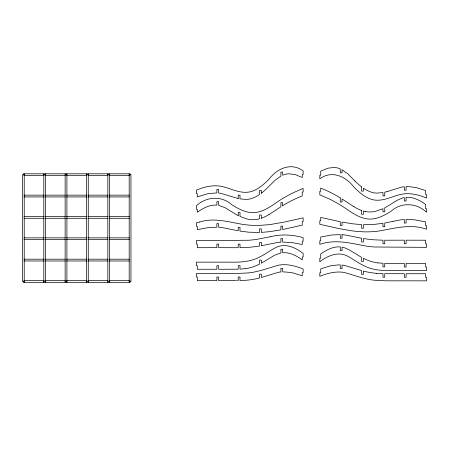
<?xml version="1.0" encoding="UTF-8"?>
<svg xmlns="http://www.w3.org/2000/svg" width="449" height="449" viewBox="0 0 449 449"><rect width="100%" height="100%" fill="white"/><g stroke="black" fill="none" stroke-linecap="round" stroke-linejoin="round"><path stroke-width="0.67" d="M269.052 214.527L280.911 206.776L280.911 202.662L282.685 202.662L282.685 205.67M387.998 191.28L401.748 187.093A33.147 33.147 0 0 1 404.313 186.733L404.313 190.213L406.092 190.213L406.092 186.604L408.062 186.571L415.948 187.508L425.663 190.55L425.663 194.468L426.55 194.468L426.55 198.026C420.561 195.579 414.208 193.721 407.686 193.687A32.973 32.973 0 0 0 401.81 194.198C392.976 195.921 384.67 201.006 375.409 200.131A20.727 20.727 0 0 1 372.069 199.53C364.829 197.515 359.11 192.245 353.913 187.065C345.926 176.423 331.822 169.907 319.817 178.797L319.817 175.245L320.709 175.245L320.709 171.176L327.849 168.195L334 167.46A17.685 17.685 0 0 1 338.305 168.167L340.275 168.869L340.275 172.826L342.054 172.826L342.054 169.722L347.751 173.819L354.935 180.975M244.974 268.698L239.996 269.125L239.996 265.606L238.217 265.606L238.217 269.192L218.646 269.265L218.646 265.707L216.867 265.707L216.867 269.265L197.302 269.265L197.302 265.707L196.415 265.707L196.415 262.154L231.88 262.154C241.5 262.379 251.468 261.531 260.05 256.777C265.853 254.022 270.831 249.835 276.657 247.141C285.772 242.999 295.863 247.747 303.142 253.404L303.142 256.963L302.256 256.963L302.256 259.864C296.598 255.795 289.886 252.153 282.685 252.725L282.685 249.262L280.911 249.262L280.911 252.961L274.474 255.301L261.34 263.221L261.34 260.128L259.561 260.128L259.561 264.135L258.293 264.747A45.226 45.226 0 0 1 244.986 268.777M237.302 280.603L238.217 280.591L238.217 277.016L239.996 277.016L239.996 280.552L246.181 280.249A77.537 77.537 0 0 0 259.561 277.976L259.561 274.176L261.34 274.176L261.34 277.493L278.346 272.319A33.147 33.147 0 0 1 280.911 271.959L280.911 268.322L282.685 268.322L282.685 271.83L291.317 272.487L302.256 275.776L302.256 272.577L303.142 272.577L303.142 269.024C297.154 266.571 290.8 264.719 284.284 264.68A32.973 32.973 0 0 0 278.402 265.191L261.256 270.399L254.246 272.055A72.615 72.615 0 0 1 248.667 272.897L237.066 273.492L196.415 273.514L196.415 277.072L197.302 277.072L197.302 280.625L216.867 280.625L216.867 277.072L218.646 277.072L218.646 280.625L236.376 280.614M24.229 174.7L22.45 174.7L22.45 281.433L24.229 281.433M43.794 174.7L45.574 174.7M65.144 174.7L66.923 174.7M86.489 174.7L88.268 174.7M107.833 174.7L109.612 174.7M129.183 174.7L130.962 174.7L130.962 281.433L129.183 281.433M23.988 175.587L44.277 175.587M45.574 175.587L65.228 175.587M66.435 175.587L86.977 175.587M88.184 175.587L107.833 175.587M109.135 175.587L129.424 175.587M23.988 195.158L44.277 195.158M45.574 195.158L65.228 195.158M66.435 195.158L86.977 195.158M88.184 195.158L107.833 195.158M109.135 195.158L129.424 195.158M23.988 196.937L44.277 196.937M45.574 196.937L65.228 196.937M66.435 196.937L86.977 196.937M88.184 196.937L107.833 196.937M109.135 196.937L129.424 196.937M23.988 216.502L44.277 216.502M45.574 216.502L65.228 216.502M66.435 216.502L86.977 216.502M88.184 216.502L107.833 216.502M109.135 216.502L129.424 216.502M23.988 218.281L44.277 218.281M45.574 218.281L65.228 218.281M66.435 218.281L86.977 218.281M88.184 218.281L107.833 218.281M109.135 218.281L129.424 218.281M23.988 237.852L44.277 237.852M45.574 237.852L65.228 237.852M66.435 237.852L86.977 237.852M88.184 237.852L107.833 237.852M109.135 237.852L129.424 237.852M23.988 239.631L44.277 239.631M45.574 239.631L65.228 239.631M66.435 239.631L86.977 239.631M88.184 239.631L107.833 239.631M109.135 239.631L129.424 239.631M23.988 259.196L44.277 259.196M45.574 259.196L65.228 259.196M66.435 259.196L86.977 259.196M88.184 259.196L107.833 259.196M109.135 259.196L129.424 259.196M23.988 260.976L44.277 260.976M45.574 260.976L65.228 260.976M66.435 260.976L86.977 260.976M88.184 260.976L107.833 260.976M109.135 260.976L129.424 260.976M23.988 280.541L44.277 280.541M45.574 280.541L65.228 280.541M66.435 280.541L86.977 280.541M88.184 280.541L107.833 280.541M109.135 280.541L129.424 280.541M43.794 281.433L45.574 281.433M65.144 281.433L66.923 281.433M86.489 281.433L88.268 281.433M107.833 281.433L109.612 281.433M376.778 273.34L382.969 273.649L382.969 277.229L384.748 277.229L384.748 273.688L404.313 273.722L404.313 277.28L406.092 277.28L406.092 273.722L425.663 273.722L425.663 277.28L426.55 277.28L426.55 280.838L385.893 280.816L374.298 280.221A72.615 72.615 0 0 1 368.713 279.385L361.703 277.723L344.557 272.521A32.973 32.973 0 0 0 338.681 272.01C332.165 272.043 325.806 273.896 319.817 276.348L319.817 272.79L320.709 272.79L320.709 268.872L330.419 265.83L338.305 264.893L340.275 264.927L340.275 268.536L342.054 268.536L342.054 265.056A33.147 33.147 0 0 1 344.619 265.415L361.619 270.59L361.619 274.39L363.398 274.39L363.398 271.067A77.537 77.537 0 0 0 376.778 273.368M377.991 262.878L382.969 263.305L382.969 266.902L384.748 266.902L384.748 263.372L404.313 263.451L404.313 267.003L406.092 267.003L406.092 263.451L425.663 263.451L425.663 267.003L426.55 267.003L426.55 270.562L392.454 270.562C382.834 270.736 372.816 270.349 364.105 265.774C358.42 263.159 353.419 259.337 347.958 256.328C338.619 251.019 327.484 255.677 319.817 261.818L319.817 258.259L320.709 258.259L320.709 254.044C326.367 249.975 333.079 246.333 340.275 246.905L340.275 250.559L342.054 250.559L342.054 247.141L344.619 247.803L349.21 249.88L361.619 257.4L361.619 261.425L363.398 261.425L363.398 258.315L364.672 258.927A45.226 45.226 0 0 0 377.979 262.957M365.301 211.479L363.398 211.019L363.398 214.313L361.619 214.313L361.619 210.458M353.913 206.731L342.054 198.986L342.054 201.983L340.275 201.983L340.275 197.874M361.619 186.907L361.619 191.128L363.398 191.128L363.398 188.204L367.159 190.488L371.39 192.223A21.052 21.052 0 0 0 376.778 193.104L382.969 192.554L382.969 195.927L384.748 195.927L384.748 192.166A58.785 58.785 0 0 0 387.998 191.28M342.054 234.709L342.054 238.217L340.275 238.217L340.275 234.619L331.648 235.001L320.709 237.027L320.709 240.81L319.817 240.81L319.817 244.368C335.268 238.93 351.067 243.274 366.435 246.159A110.359 110.359 0 0 0 374.298 246.995L426.55 247.348L426.55 243.79L425.663 243.79L425.663 240.226L406.092 240.181L406.092 243.74L404.313 243.74L404.313 240.181L384.748 240.226L384.748 243.773L382.969 243.773L382.969 240.209L372.586 239.749L363.398 238.576L363.398 241.983L361.619 241.983L361.619 238.267L346.218 235.158A52.623 52.623 0 0 0 342.054 234.709M261.34 193.238L261.34 190.342L259.561 190.342L259.561 194.535L255.807 196.819L251.569 198.553A21.052 21.052 0 0 1 246.181 199.429L239.996 198.879L239.996 195.141L238.217 195.141L238.217 198.497M261.34 218.253L261.34 214.992L259.561 214.992L259.561 218.815L257.664 219.275A24.403 24.403 0 0 1 247.388 219.106L239.996 216.474L239.996 212.484L238.217 212.484L238.217 215.593M130.07 174.998L130.07 173.808L23.337 173.808L23.337 174.998M130.07 281.136L130.07 282.32L23.337 282.32L23.337 281.136M129.183 173.808L129.183 282.32M109.612 173.808L109.612 282.32M107.833 173.808L107.833 282.32M88.268 173.808L88.268 282.32M86.489 173.808L86.489 282.32M66.923 173.808L66.923 282.32M65.144 173.808L65.144 282.32M45.574 173.808L45.574 282.32M43.794 173.808L43.794 282.32M24.229 173.808L24.229 282.32M361.602 186.93A72.631 72.631 0 0 1 354.957 180.958M340.28 197.863A127.146 127.146 0 0 0 322.225 188.703L320.709 188.097L320.709 191.302L319.817 191.302L319.817 194.86L328.937 198.812A123.228 123.228 0 0 1 336.469 202.746C346.808 208.089 355.557 217.479 367.579 218.949A23.241 23.241 0 0 0 370.958 219.056C378.322 218.742 384.973 215.054 391.085 211.243C401.21 201.932 416.683 202.858 426.55 212.248L426.55 208.69L425.663 208.69L425.663 204.475C420 200.406 413.288 196.763 406.092 197.336L406.092 200.989L404.313 200.989L404.313 197.571L402.585 197.981L397.157 200.31L387.049 206.546A69.129 69.129 0 0 1 384.748 207.797L384.748 211.805L382.969 211.805L382.969 208.678L375.577 211.316A24.403 24.403 0 0 1 365.29 211.518M361.608 210.502A42.706 42.706 0 0 1 353.935 206.697M282.679 205.659A127.146 127.146 0 0 1 300.74 196.499L302.256 195.887L302.256 191.981L303.142 191.981L303.142 188.423L294.028 192.374A123.228 123.228 0 0 0 286.496 196.308C276.152 201.652 267.408 211.041 255.38 212.512A23.241 23.241 0 0 1 252.007 212.624C244.643 212.304 237.992 208.622 231.88 204.806C221.75 195.495 206.282 196.421 196.415 205.81L196.415 209.369L197.302 209.369L197.302 212.27C202.959 208.201 209.672 204.559 216.867 205.131L216.867 201.668L218.646 201.668L218.646 205.367L225.078 207.707L235.91 214.341A69.129 69.129 0 0 0 238.217 215.593M269.03 214.493A42.706 42.706 0 0 1 261.357 218.293M261.363 193.261A72.631 72.631 0 0 0 268.008 187.284L275.215 180.15L280.911 176.053L280.911 172.04L282.685 172.04L282.685 175.2L284.66 174.498A17.685 17.685 0 0 1 288.965 173.791L295.116 174.526L302.256 177.507L302.256 174.459L303.142 174.459L303.142 170.901C291.143 162.005 277.033 168.521 269.052 179.162C263.855 184.343 258.136 189.618 250.89 191.628A20.727 20.727 0 0 1 247.551 192.228C238.29 193.104 229.989 188.019 221.155 186.296A32.973 32.973 0 0 0 215.273 185.785C208.757 185.819 202.398 187.676 196.415 190.123L196.415 193.682L197.302 193.682L197.302 196.881L208.241 193.592L216.867 192.935L216.867 189.427L218.646 189.427L218.646 193.064A33.147 33.147 0 0 1 221.211 193.424L234.967 197.611A58.785 58.785 0 0 0 238.217 198.497M199.648 222.008L196.415 222.799L196.415 226.358L197.302 226.358L197.302 229.686L208.241 227.604L216.867 227.188L216.867 223.669L218.646 223.669L218.646 227.273A52.219 52.219 0 0 1 222.816 227.71L238.217 230.792L238.217 227.385L239.996 227.385L239.996 231.095L248.583 232.184L259.561 232.481L259.561 228.889L261.34 228.889L261.34 232.408L269.692 231.662L280.911 229.854L280.911 226.128L282.685 226.128L282.685 229.512L302.256 225.185L302.256 221.419L303.142 221.419L303.142 217.86L284.284 222.075L271.914 224.253A137.08 137.08 0 0 1 267.677 224.781L260.05 225.347A91.439 91.439 0 0 1 250.89 225.241A102.467 102.467 0 0 1 244.172 224.595C229.439 222.334 214.538 217.271 199.648 222.008M270.461 236.746L256.525 239.412A110.359 110.359 0 0 1 248.667 240.249L196.415 240.597L196.415 244.155L197.302 244.155L197.302 247.708L216.867 247.663L216.867 244.104L218.646 244.104L218.646 247.663L234.002 247.713L238.217 247.708L238.217 244.138L239.996 244.138L239.996 247.685L241.265 247.668L250.374 247.225L259.561 246.058L259.561 242.348L261.34 242.348L261.34 245.749L276.741 242.64A52.623 52.623 0 0 1 280.911 242.191L280.911 238.582L282.685 238.582L282.685 242.101L291.317 242.477L302.256 244.509L302.256 241.175L303.142 241.175L303.142 237.616C292.524 234.743 281.181 233.918 270.461 236.746M393.094 221.312L384.748 223.018L384.748 226.728L382.969 226.728L382.969 223.321L373.186 224.506L363.398 224.708L363.398 228.232L361.619 228.232L361.619 224.635L352.622 223.804L342.054 222.081L342.054 225.465L340.275 225.465L340.275 221.733L320.709 217.411L320.709 220.762L319.817 220.762L319.817 224.32L338.681 228.53L351.051 230.707A137.08 137.08 0 0 0 355.288 231.235L362.915 231.807A91.439 91.439 0 0 0 372.069 231.695A102.467 102.467 0 0 0 378.788 231.05C394.564 228.361 410.723 223.523 426.55 229.254L426.55 225.701L425.663 225.701L425.663 221.913L414.719 219.83L406.092 219.415L406.092 223.007L404.313 223.007L404.313 219.499A52.219 52.219 0 0 0 400.149 219.937L393.094 221.312"/></g></svg>
